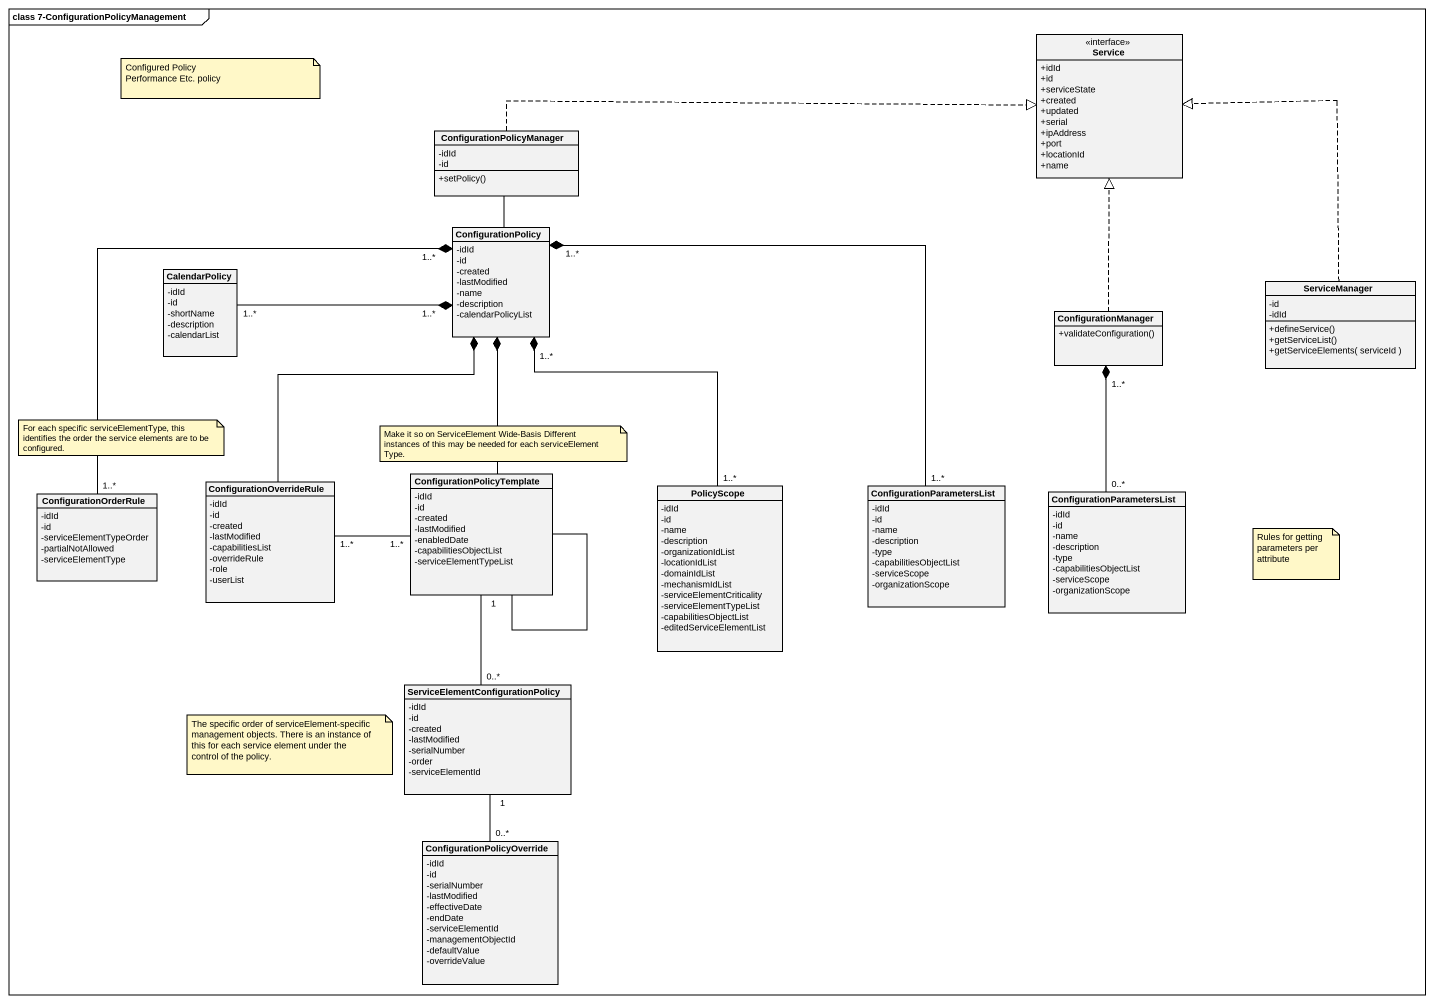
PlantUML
@startuml
mainframe class 7-ConfigurationPolicyManagement
hide circle
hide empty members
skinparam classAttributeIconSize 0
interface Service {
  +idId
  +id
  +serviceState
  +created
  +updated
  +serial
  +ipAddress
  +port
  +locationId
  +name
}
class ConfigurationPolicyManager {
  -idId
  -id
  +setPolicy()
}
class ConfigurationPolicy {
  -idId
  -id
  -created
  -lastModified
  -name
  -description
  -calendarPolicyList
}
class CalendarPolicy {
  -idId
  -id
  -shortName
  -description
  -calendarList
}
class ServiceManager {
  -id
  -idId
  +defineService()
  +getServiceList()
  +getServiceElements( serviceId )
}
class ConfigurationManager {
  +validateConfiguration()
}
class ConfigurationOrderRule {
  -idId
  -id
  -serviceElementTypeOrder
  -partialNotAllowed
  -serviceElementType
}
class ConfigurationOverrideRule {
  -idId
  -id
  -created
  -lastModified
  -capabilitiesList
  -overrideRule
  -role
  -userList
}
class ConfigurationPolicyTemplate {
  -idId
  -id
  -created
  -lastModified
  -enabledDate
  -capabilitiesObjectList
  -serviceElementTypeList
}
class PolicyScope {
  -idId
  -id
  -name
  -description
  -organizationIdList
  -locationIdList
  -domainIdList
  -mechanismIdList
  -serviceElementCriticality
  -serviceElementTypeList
  -capabilitiesObjectList
  -editedServiceElementList
}
class ConfigurationParametersList {
  -idId
  -id
  -name
  -description
  -type
  -capabilitiesObjectList
  -serviceScope
  -organizationScope
}
class "ConfigurationParametersList" as ConfigurationParametersList_2 {
  -idId
  -id
  -name
  -description
  -type
  -capabilitiesObjectList
  -serviceScope
  -organizationScope
}
class "ServiceElementConfigurationPolicy" as ServiceElementConfigurationP {
  -idId
  -id
  -created
  -lastModified
  -serialNumber
  -order
  -serviceElementId
}
class ConfigurationPolicyOverride {
  -idId
  -id
  -serialNumber
  -lastModified
  -effectiveDate
  -endDate
  -serviceElementId
  -managementObjectId
  -defaultValue
  -overrideValue
}
ConfigurationPolicyManager .right.|> Service
ConfigurationPolicyManager -- ConfigurationPolicy
ConfigurationPolicy "1..*" *-left- "1..*" CalendarPolicy
ConfigurationPolicy "1..*" *-- "1..*" ConfigurationOrderRule
ConfigurationPolicy *-- ConfigurationOverrideRule
ConfigurationPolicy *-- ConfigurationPolicyTemplate
ConfigurationPolicy "1..*" *-- "1..*" PolicyScope
ConfigurationPolicy "1..*" *-- "1..*" ConfigurationParametersList
ServiceManager .up.|> Service
ConfigurationManager .up.|> Service
ConfigurationManager "1..*" *-- "0..*" ConfigurationParametersList_2
ConfigurationOverrideRule "1..*" -right- "1..*" ConfigurationPolicyTemplate
ConfigurationPolicyTemplate -- ConfigurationPolicyTemplate
ConfigurationPolicyTemplate "1" -- "0..*" ServiceElementConfigurationP
ConfigurationPolicyOverride "0..*" -up- "1" ServiceElementConfigurationP
note as N1
  Configured Policy
  Performance Etc. policy
end note
note as N2
  For each specific serviceElementType, this identifies the order the service elements are to be configured.
end note
note as N3
  Make it so on ServiceElement Wide-Basis Different instances of this may be needed for each serviceElement Type.
end note
note as N4
  Rules for getting parameters per attribute
end note
note as N5
  The specific order of serviceElement-specific management objects. There is an instance of this for each service element under the control of the policy.
end note
@enduml
